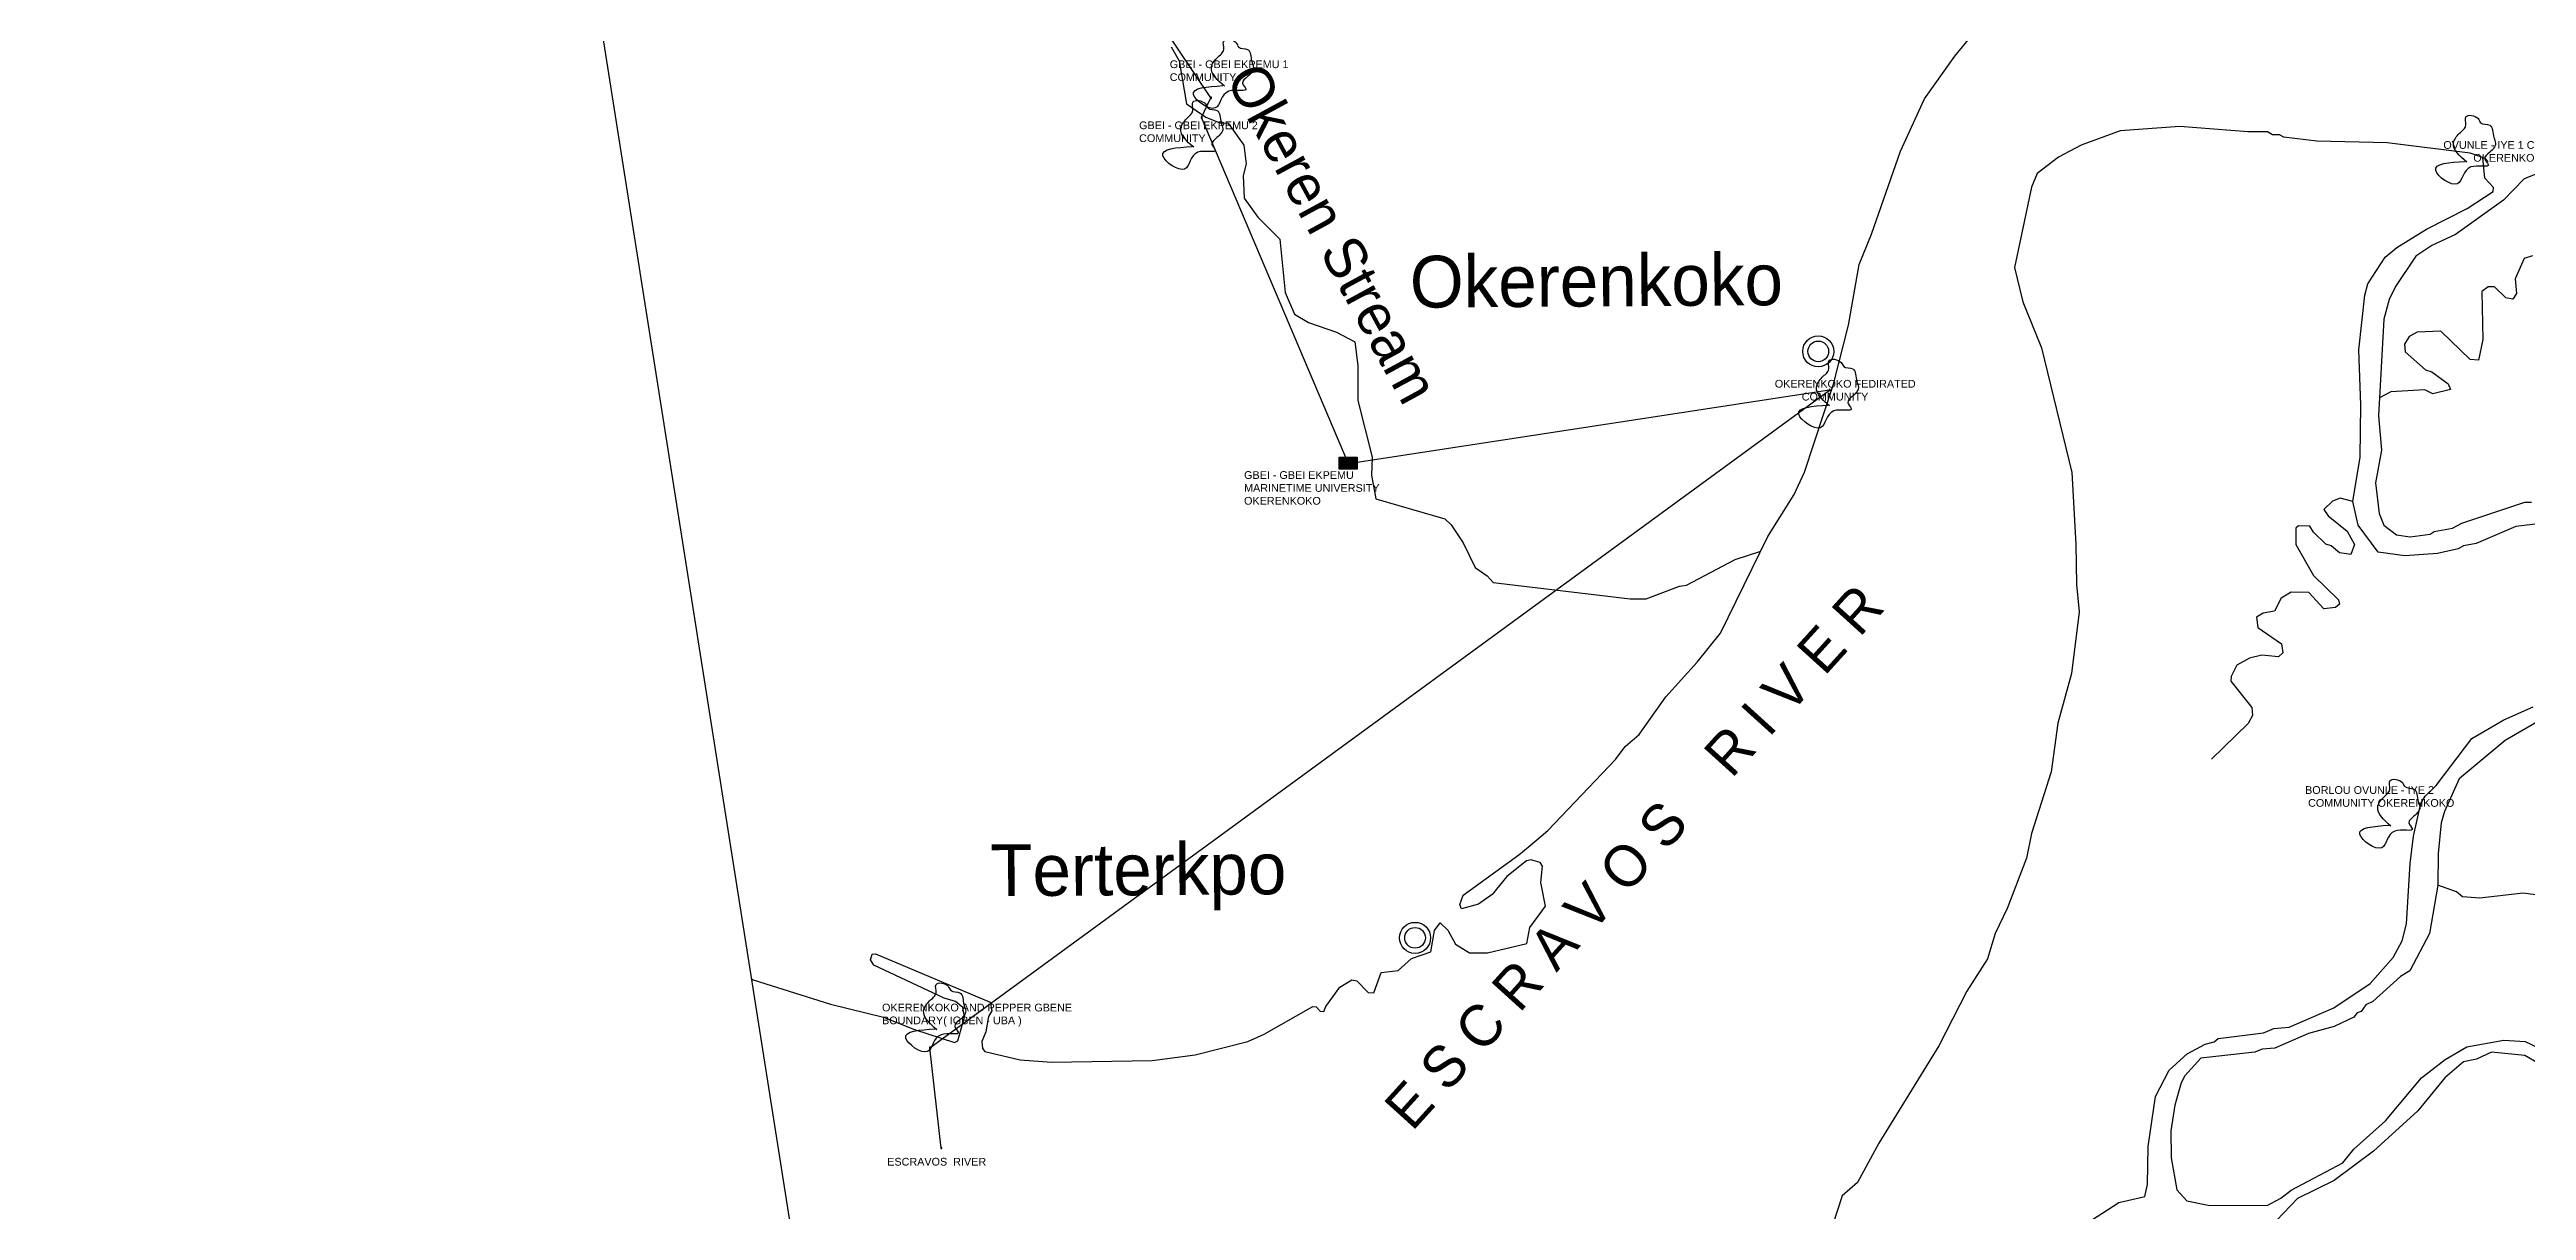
# Model space of a CAD drawing. Header units: metres. Extents: x 321186 to 621985, y 106829 to 204599.
# Drawn here: x 321256 to 333223, y 175916 to 181525 of the extents above; entities that cross this region are included whole.
import ezdxf
from ezdxf.enums import TextEntityAlignment as Align

# ---------------------------------------------------------------- set-up
doc = ezdxf.new("R2010")
doc.units = ezdxf.units.M
doc.header["$MEASUREMENT"] = 0
doc.header["$PDMODE"] = 64
doc.header["$PDSIZE"] = 5
doc.layers.get('0').update_dxf_attribs({"linetype": 'CONTINUOUS'})
for name, color, linetype in [('11', 7, 'CONTINUOUS'), ('17', 7, 'CONTINUOUS'), ('18', 7, 'CONTINUOUS'), ('RIG-LOC', 7, 'CONTINUOUS')]:
    doc.layers.add(name, color=color, linetype=linetype)
doc.styles.get("Standard").update_dxf_attribs({"font": 'txt', "height": 0.2})

# ---------------------------------------------------------------- blocks, each defined once
blk = doc.blocks.new('TOWNMR')
at = {"layer": '11', "color": 7, "linetype": 'Continuous'}
for radius in [75, 50]:
    blk.add_circle((1, 1), radius, dxfattribs=at)

msp = doc.modelspace()

# ---------------------------------------------------------------- hatches: boundary and pattern name
msp.add_hatch(color=4).paths.add_polyline_path([(327487, 179556), (327574, 179556), (327574, 179498), (327487, 179498)])

# ---------------------------------------------------------------- linework, layer by layer
msp.add_lwpolyline([(327487, 179556), (327574, 179556), (327574, 179498), (327487, 179498)], close=True)
for points in [[(326933, 181348), (326869, 181439), (326897, 181486), (326929, 181526), (326929, 181566), (326989, 181558), (327000, 181538), (327044, 181526), (327064, 181467), (327072, 181439), (327044, 181395), (327020, 181363), (327036, 181336), (326953, 181324), (326888, 181243), (326783, 181307), (326925, 181351)], [(326784, 181053), (326721, 181144), (326749, 181191), (326780, 181231), (326780, 181271), (326840, 181263), (326852, 181243), (326896, 181231), (326916, 181172), (326924, 181144), (326896, 181100), (326872, 181068), (326888, 181041), (326804, 181029), (326740, 180948), (326635, 181012), (326777, 181057)], [(332934, 180981), (332870, 181073), (332898, 181120), (332930, 181160), (332930, 181200), (332989, 181192), (333001, 181172), (333045, 181160), (333065, 181101), (333073, 181073), (333045, 181029), (333021, 180997), (333037, 180970), (332954, 180958), (332889, 180877), (332784, 180941), (332926, 180985)], [(329856, 179803), (329793, 179894), (329820, 179942), (329852, 179982), (329852, 180021), (329912, 180013), (329924, 179994), (329968, 179982), (329987, 179922), (329995, 179894), (329968, 179851), (329944, 179819), (329960, 179791), (329876, 179779), (329812, 179698), (329707, 179763), (329848, 179807)], [(332567, 177773), (332504, 177864), (332532, 177912), (332563, 177952), (332563, 177991), (332623, 177983), (332635, 177964), (332679, 177952), (332699, 177892), (332707, 177864), (332679, 177821), (332655, 177789), (332671, 177761), (332587, 177749), (332523, 177668), (332418, 177733), (332559, 177777)], [(325543, 176789), (325479, 176880), (325507, 176928), (325539, 176968), (325539, 177007), (325598, 176999), (325610, 176979), (325654, 176968), (325674, 176908), (325682, 176880), (325654, 176837), (325630, 176805), (325646, 176777), (325563, 176765), (325498, 176684), (325393, 176749), (325535, 176793)]]:
    msp.add_spline(points, degree=3)
at = {"layer": '17', "color": 151, "linetype": 'Continuous'}
for points in [[(328409, 177680), (328495, 177751), (328822, 178095), (328868, 178158), (328936, 178216), (329064, 178398), (329216, 178565), (329328, 178705), (329558, 179173), (329684, 179375), (329735, 179484), (329874, 179909), (329947, 180193), (329999, 180486), (330059, 180633), (330199, 181035), (330315, 181287), (330461, 181493), (330623, 181691)], [(328409, 177680), (328495, 177751), (328822, 178095), (328868, 178158), (328936, 178216), (329064, 178398), (329216, 178565), (329328, 178705), (329558, 179173), (329684, 179375), (329735, 179484), (329874, 179909), (329947, 180193), (329999, 180486), (330059, 180633), (330199, 181035), (330315, 181287), (330461, 181493), (330623, 181691)], [(333011, 181003), (332950, 181024), (332550, 181075), (332210, 181082), (332050, 181102), (332029, 181114), (331996, 181113), (331972, 181128), (331877, 181128), (331548, 181154), (331259, 181132), (331072, 181063), (331072, 181063), (330962, 181005), (330859, 180927), (330832, 180860), (330749, 180473), (330789, 180306), (330880, 180084), (331026, 179481), (331046, 179136), (331048, 178941), (331061, 178808), (331024, 178510), (330959, 178271), (330927, 178036), (330832, 177737), (330807, 177618), (330713, 177375), (330655, 177254), (330619, 177132), (330519, 176976), (330383, 176712), (330094, 176241), (329990, 176051), (329916, 175986), (329871, 175848)], [(333011, 181003), (332950, 181024), (332550, 181075), (332210, 181082), (332050, 181102), (332029, 181114), (331996, 181113), (331972, 181128), (331877, 181128), (331548, 181154), (331259, 181132), (331072, 181063), (331072, 181063), (330962, 181005), (330859, 180927), (330832, 180860), (330749, 180473), (330789, 180306), (330880, 180084), (331026, 179481), (331046, 179136), (331048, 178941), (331061, 178808), (331024, 178510), (330959, 178271), (330927, 178036), (330832, 177737), (330807, 177618), (330713, 177375), (330655, 177254), (330619, 177132), (330519, 176976), (330383, 176712), (330094, 176241), (329990, 176051), (329916, 175986), (329871, 175848)], [(325763, 176699), (325774, 176684), (325946, 176643), (326097, 176632), (326583, 176640), (326791, 176667), (327045, 176733), (327124, 176768), (327359, 176901), (327376, 176899), (327394, 176879), (327413, 176877), (327422, 176902), (327489, 176995), (327547, 177030), (327571, 177025), (327627, 176969), (327654, 176967), (327689, 177066), (327771, 177075), (327836, 177134), (327930, 177166), (327947, 177269), (327974, 177305), (328011, 177270), (328048, 177202), (328116, 177160), (328203, 177160), (328393, 177206), (328408, 177283), (328483, 177386), (328460, 177500), (328469, 177580), (328457, 177597), (328424, 177607)], [(325763, 176699), (325774, 176684), (325946, 176643), (326097, 176632), (326583, 176640), (326791, 176667), (327045, 176733), (327124, 176768), (327359, 176901), (327376, 176899), (327394, 176879), (327413, 176877), (327422, 176902), (327489, 176995), (327547, 177030), (327571, 177025), (327627, 176969), (327654, 176967), (327689, 177066), (327771, 177075), (327836, 177134), (327930, 177166), (327947, 177269), (327974, 177305), (328011, 177270), (328048, 177202), (328116, 177160), (328203, 177160), (328393, 177206), (328408, 177283), (328483, 177386), (328460, 177500), (328469, 177580), (328457, 177597), (328424, 177607)], [(324648, 177035), (324655, 177030), (325029, 176913), (325285, 176850), (325435, 176790), (325628, 176728)], [(324648, 177035), (324655, 177030), (325029, 176913), (325285, 176850), (325435, 176790), (325628, 176728)]]:
    msp.add_lwpolyline(points, dxfattribs=at)
at = {"layer": '18', "color": 143, "linetype": 'Continuous'}
for points in [[(326675, 181539), (326714, 181471), (326749, 181263), (326843, 181199), (326910, 181172), (326950, 181169), (327026, 181064), (327037, 180973), (327022, 180916), (327027, 180808), (327093, 180715), (327199, 180609), (327226, 180351), (327270, 180247), (327338, 180207), (327474, 180159), (327562, 180113), (327577, 179998), (327576, 179830), (327646, 179556), (327642, 179469), (327663, 179355), (327997, 179257), (328027, 179229), (328086, 179142), (328143, 179023), (328202, 178983), (328231, 178950), (328892, 178872), (328969, 178871), (329131, 178933), (329164, 178937), (329399, 179061), (329523, 179102)], [(326675, 181539), (326714, 181471), (326749, 181263), (326843, 181199), (326910, 181172), (326950, 181169), (327026, 181064), (327037, 180973), (327022, 180916), (327027, 180808), (327093, 180715), (327199, 180609), (327226, 180351), (327270, 180247), (327338, 180207), (327474, 180159), (327562, 180113), (327577, 179998), (327576, 179830), (327646, 179556), (327642, 179469), (327663, 179355), (327997, 179257), (328027, 179229), (328086, 179142), (328143, 179023), (328202, 178983), (328231, 178950), (328892, 178872), (328969, 178871), (329131, 178933), (329164, 178937), (329399, 179061), (329523, 179102)], [(333320, 179238), (333171, 179220), (332979, 179139), (332918, 179128), (332892, 179113), (332792, 179091), (332635, 179079), (332506, 179097), (332410, 179227), (332383, 179342), (332419, 179555), (332422, 179809), (332412, 180074), (332442, 180339), (332456, 180393), (332540, 180522), (332597, 180569), (332740, 180658), (332936, 180757), (333061, 180839), (333064, 180859), (333021, 180904), (333011, 181003)], [(333320, 179238), (333171, 179220), (332979, 179139), (332918, 179128), (332892, 179113), (332792, 179091), (332635, 179079), (332506, 179097), (332410, 179227), (332383, 179342), (332419, 179555), (332422, 179809), (332412, 180074), (332442, 180339), (332456, 180393), (332540, 180522), (332597, 180569), (332740, 180658), (332936, 180757), (333061, 180839), (333064, 180859), (333021, 180904), (333011, 181003)], [(333265, 180921), (333212, 180900), (333112, 180797), (332879, 180631), (332765, 180578), (332688, 180527), (332590, 180381), (332560, 180318), (332533, 180222), (332508, 179756), (332522, 179589), (332493, 179431), (332511, 179284), (332533, 179227), (332594, 179181), (332660, 179170), (332757, 179183), (332777, 179197), (332866, 179213), (332911, 179237), (333215, 179338), (333247, 179339)], [(333265, 180921), (333212, 180900), (333112, 180797), (332879, 180631), (332765, 180578), (332688, 180527), (332590, 180381), (332560, 180318), (332533, 180222), (332508, 179756), (332522, 179589), (332493, 179431), (332511, 179284), (332533, 179227), (332594, 179181), (332660, 179170), (332757, 179183), (332777, 179197), (332866, 179213), (332911, 179237), (333215, 179338), (333247, 179339)], [(333251, 180529), (333211, 180516), (333168, 180417), (333175, 180347), (333157, 180319), (333123, 180326), (333068, 180378), (333037, 180378), (333007, 180356), (333012, 180125), (332991, 180025), (332950, 180028), (332809, 180164), (332694, 180159), (332656, 180139), (332634, 180102), (332636, 180065), (332734, 179977), (332765, 179968), (332844, 179910), (332856, 179882), (332770, 179862), (332731, 179881), (332568, 179872), (332513, 179843)], [(333251, 180529), (333211, 180516), (333168, 180417), (333175, 180347), (333157, 180319), (333123, 180326), (333068, 180378), (333037, 180378), (333007, 180356), (333012, 180125), (332991, 180025), (332950, 180028), (332809, 180164), (332694, 180159), (332656, 180139), (332634, 180102), (332636, 180065), (332734, 179977), (332765, 179968), (332844, 179910), (332856, 179882), (332770, 179862), (332731, 179881), (332568, 179872), (332513, 179843)], [(332383, 179342), (332322, 179358), (332286, 179343), (332243, 179303), (332265, 179273), (332356, 179198), (332391, 179133), (332374, 179085), (332320, 179094), (332279, 179127), (332253, 179136), (332193, 179194), (332176, 179222), (332121, 179224), (332108, 179213), (332108, 179133), (332193, 178984), (332314, 178867), (332319, 178845), (332300, 178829), (332243, 178823), (332171, 178902), (332086, 178904), (332038, 178874), (332006, 178812), (331950, 178802), (331919, 178782), (331924, 178733), (332039, 178654), (332045, 178610), (332024, 178591), (331944, 178599), (331884, 178585), (331823, 178550), (331796, 178496), (331794, 178474), (331896, 178346), (331899, 178308), (331878, 178268), (331701, 178097)], [(332383, 179342), (332322, 179358), (332286, 179343), (332243, 179303), (332265, 179273), (332356, 179198), (332391, 179133), (332374, 179085), (332320, 179094), (332279, 179127), (332253, 179136), (332193, 179194), (332176, 179222), (332121, 179224), (332108, 179213), (332108, 179133), (332193, 178984), (332314, 178867), (332319, 178845), (332300, 178829), (332243, 178823), (332171, 178902), (332086, 178904), (332038, 178874), (332006, 178812), (331950, 178802), (331919, 178782), (331924, 178733), (332039, 178654), (332045, 178610), (332024, 178591), (331944, 178599), (331884, 178585), (331823, 178550), (331796, 178496), (331794, 178474), (331896, 178346), (331899, 178308), (331878, 178268), (331701, 178097)], [(331066, 175833), (331253, 175955), (331379, 175984), (331391, 176041), (331395, 176225), (331430, 176466), (331497, 176593), (331584, 176673), (331670, 176720), (331714, 176731), (331733, 176746), (331952, 176774), (332002, 176795), (332076, 176802), (332292, 176895), (332467, 177012), (332579, 177138), (332622, 177219), (332643, 177300), (332660, 177592), (332676, 177724), (332713, 177883), (332733, 177917), (332786, 177969), (332958, 178196), (333113, 178287), (333255, 178350)], [(331066, 175833), (331253, 175955), (331379, 175984), (331391, 176041), (331395, 176225), (331430, 176466), (331497, 176593), (331584, 176673), (331670, 176720), (331714, 176731), (331733, 176746), (331952, 176774), (332002, 176795), (332076, 176802), (332292, 176895), (332467, 177012), (332579, 177138), (332622, 177219), (332643, 177300), (332660, 177592), (332676, 177724), (332713, 177883), (332733, 177917), (332786, 177969), (332958, 178196), (333113, 178287), (333255, 178350)], [(333312, 178297), (333120, 178186), (332897, 178001), (332826, 177844), (332811, 177789), (332796, 177640), (332795, 177487), (332754, 177254), (332659, 177073), (332614, 177046), (332480, 176925), (332446, 176910), (332424, 176877), (332405, 176871), (332405, 176871), (332389, 176849), (332293, 176804), (332170, 176771), (332007, 176700), (331945, 176695), (331911, 176680), (331649, 176651), (331572, 176566), (331554, 176532), (331523, 176425), (331505, 176301), (331506, 176170), (331533, 176016), (331582, 175962), (331684, 175942), (331970, 175940), (332036, 175975), (332085, 176014), (332336, 176146), (332388, 176212), (332541, 176349), (332716, 176556), (332830, 176645), (332935, 176706), (333113, 176739), (333216, 176733), (333314, 176685)], [(333312, 178297), (333120, 178186), (332897, 178001), (332826, 177844), (332811, 177789), (332796, 177640), (332795, 177487), (332754, 177254), (332659, 177073), (332614, 177046), (332480, 176925), (332446, 176910), (332424, 176877), (332405, 176871), (332405, 176871), (332389, 176849), (332293, 176804), (332170, 176771), (332007, 176700), (331945, 176695), (331911, 176680), (331649, 176651), (331572, 176566), (331554, 176532), (331523, 176425), (331505, 176301), (331506, 176170), (331533, 176016), (331582, 175962), (331684, 175942), (331970, 175940), (332036, 175975), (332085, 176014), (332336, 176146), (332388, 176212), (332541, 176349), (332716, 176556), (332830, 176645), (332935, 176706), (333113, 176739), (333216, 176733), (333314, 176685)], [(328424, 177607), (328414, 177610), (328392, 177605), (328297, 177530), (328225, 177443), (328159, 177396), (328078, 177373), (328070, 177394), (328085, 177440), (328354, 177634), (328409, 177680)], [(328424, 177607), (328414, 177610), (328392, 177605), (328297, 177530), (328225, 177443), (328159, 177396), (328078, 177373), (328070, 177394), (328085, 177440), (328354, 177634), (328409, 177680)], [(334007, 177161), (333955, 177161), (333862, 177181), (333644, 177270), (333609, 177293), (333479, 177286), (333465, 177314), (333389, 177405), (333315, 177435), (333207, 177449), (332997, 177425), (332913, 177432), (332885, 177456), (332795, 177487)], [(334007, 177161), (333955, 177161), (333862, 177181), (333644, 177270), (333609, 177293), (333479, 177286), (333465, 177314), (333389, 177405), (333315, 177435), (333207, 177449), (332997, 177425), (332913, 177432), (332885, 177456), (332795, 177487)], [(325628, 176728), (325644, 176736), (325676, 176851), (325669, 176896), (325633, 176925), (325578, 176942), (325239, 177101), (325222, 177127), (325231, 177154), (325247, 177156), (325801, 176922), (325808, 176880), (325792, 176853), (325779, 176779), (325760, 176732), (325763, 176699)], [(325628, 176728), (325644, 176736), (325676, 176851), (325669, 176896), (325633, 176925), (325578, 176942), (325239, 177101), (325222, 177127), (325231, 177154), (325247, 177156), (325801, 176922), (325808, 176880), (325792, 176853), (325779, 176779), (325760, 176732), (325763, 176699)], [(333280, 176626), (333214, 176665), (333053, 176680), (332981, 176647), (332918, 176634), (332828, 176557), (332698, 176397), (332484, 176203), (332294, 176061), (332117, 175974), (332015, 175868)], [(333280, 176626), (333214, 176665), (333053, 176680), (332981, 176647), (332918, 176634), (332828, 176557), (332698, 176397), (332484, 176203), (332294, 176061), (332117, 175974), (332015, 175868)]]:
    msp.add_lwpolyline(points, dxfattribs=at)
at = {"layer": 'RIG-LOC', "color": 2}
msp.add_line((324906, 175399), (321256, 198556), dxfattribs=at)
at = {"layer": 'RIG-LOC', "color": 3}
for p, q in [((326867, 181292), (326101, 182434)), ((326822, 181197), (326867, 181292)), ((327532, 179523), (326822, 181197)), ((325509, 176702), (329856, 179880)), ((329856, 179880), (327532, 179523)), ((325564, 176217), (325509, 176702))]:
    msp.add_line(p, q, dxfattribs=at)
for p in [(326867, 181292), (326822, 181197), (329856, 179880), (327532, 179523), (325509, 176702), (325564, 176217)]:
    msp.add_point(p, dxfattribs=at)

# ---------------------------------------------------------------- block references
at = {"layer": '11', "color": 7, "linetype": 'Continuous'}
for p in [(329800, 180066), (329800, 180066), (327852, 177232), (327852, 177232)]:
    msp.add_blockref('TOWNMR', p, dxfattribs=at)

# ---------------------------------------------------------------- texts
at = {"char_height": 37.32, "width": 5525.49, "attachment_point": 1, "rotation": 359.9925}
for s, insert in [('{\\fArial|b0|i0|c0|p34;GBEI - GBEI EKPEMU 1\\PCOMMUNITY}', (326668, 181473)), ('{\\fArial|b0|i0|c0|p34;GBEI - GBEI EKPEMU 2\\PCOMMUNITY}', (326520, 181178)), ('\\pt298.6;{\\fArial|b0|i0|c0|p34;OVUNLE - IYE 1 COMMUNITY\\P          OKERENKOKO}', (332821, 181083)), ('{\\fArial|b0|i0|c0|p34;OKERENKOKO FEDIRATED\\P         COMMUNITY}', (329591, 179929)), ('{\\fArial|b0|i0|c0|p34;GBEI - GBEI EKPEMU \\PMARINETIME UNIVERSITY\\POKERENKOKO}', (327027, 179488)), ('\\pt298.6;{\\fArial|b0|i0|c0|p34;BORLOU OVUNLE - IYE 2\\P COMMUNITY OKERENKOKO}', (332153, 177966)), ('{\\fArial|b0|i0|c0|p34;OKERENKOKO AND PEPPER GBENE\\PBOUNDARY( IGBEN - UBA )}', (325278, 176915)), ('{\\fArial|b0|i0|c0|p34;ESCRAVOS  RIVER}', (325303, 176170))]:
    msp.add_mtext(s, dxfattribs=dict(at, insert=insert))
at = {"layer": '11', "color": 7, "linetype": 'Continuous'}
for s, rotation, p in [('Okerenkoko', 0.3927, (328729, 180414)), ('Terterkpo', 0.3957, (326516, 177533))]:
    msp.add_text(s, height=250, rotation=rotation, dxfattribs=at).set_placement(p, align=Align.MIDDLE)
at = {"layer": '17', "color": 151, "linetype": 'Continuous'}
msp.add_text('E S C R A V O S    R I V E R', height=199.71, rotation=47.8488, dxfattribs=at).set_placement((328910, 177626), align=Align.MIDDLE)
at = {"layer": '18', "color": 143, "linetype": 'Continuous'}
msp.add_text('Okeren Stream', height=199.75, rotation=298.5143, dxfattribs=at).set_placement((327459, 180640), align=Align.MIDDLE)
msp.add_text('Okeren Stream', height=199.75, rotation=298.5143, dxfattribs=at).set_placement((327459, 180640), align=Align.MIDDLE)

doc.saveas('drawing.dxf')
